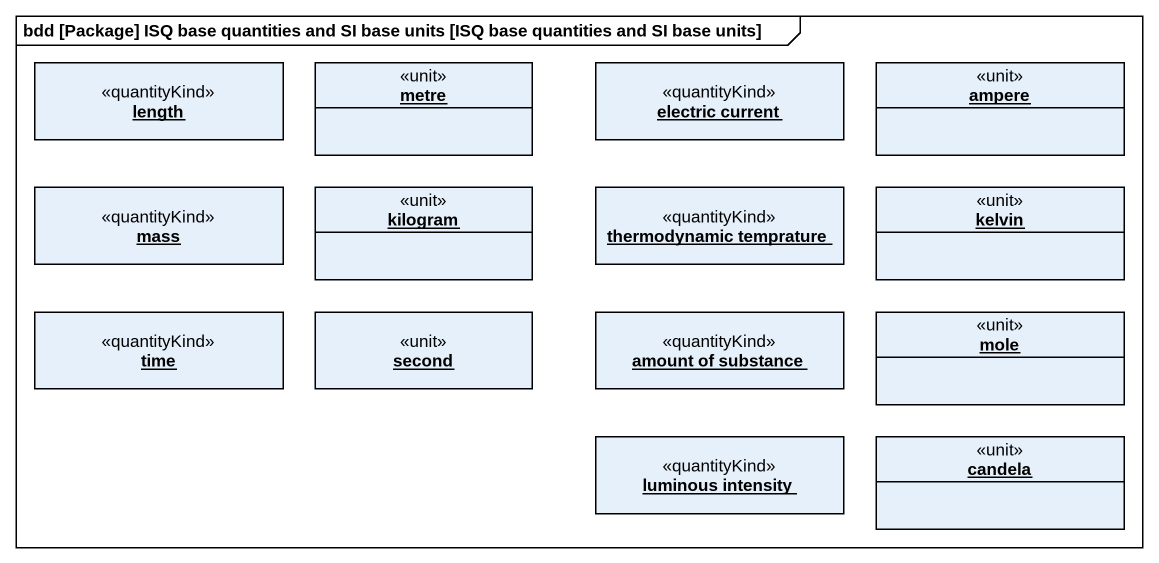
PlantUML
@startuml
mainframe bdd [Package] ISQ base quantities and SI base units [ISQ base quantities and SI base units]
hide circle
hide empty members
object length <<quantityKind>>
object metre <<unit>>
object "electric current" as electric_current <<quantityKind>>
object ampere <<unit>>
object mass <<quantityKind>>
object kilogram <<unit>>
object "thermodynamic temprature" as thermodynamic_temprature <<quantityKind>>
object kelvin <<unit>>
object time <<quantityKind>>
object second <<unit>>
object "amount of substance" as amount_of_substance <<quantityKind>>
object mole <<unit>>
object "luminous intensity" as luminous_intensity <<quantityKind>>
object candela <<unit>>
@enduml
